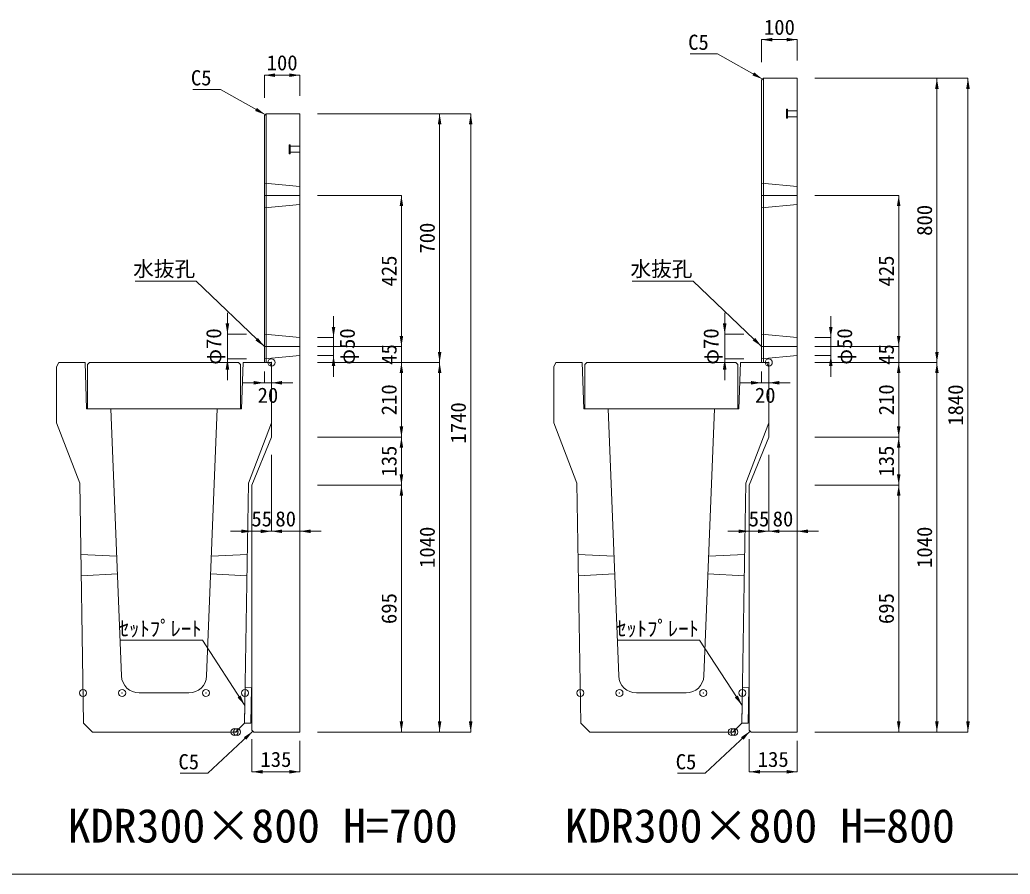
# Model space of a CAD drawing. Units: millimetres at full size, sheet at 1:40. Extents: x 172874 to 199766, y 869448 to 902797.
# Drawn here: x 194098 to 196886, y 892248 to 894653 of the extents above; entities that cross this region are included whole.
import ezdxf
from ezdxf.enums import TextEntityAlignment as Align

# ---------------------------------------------------------------- set-up
doc = ezdxf.new("R2010")
doc.units = ezdxf.units.MM
doc.header["$LTSCALE"] = 40
doc.header["$PDMODE"] = 32
doc.header["$PDSIZE"] = 20
for name, pattern in [('DASHED', [7.5, 6, -1.5]), ('USER2', [4.7625, 3.175, -1.5875]), ('USER3', [1.35, 0.75, -0.6])]:
    doc.linetypes.add(name, pattern=pattern)
for name, color, linetype, lineweight in [('セットプレート', 3, 'Continuous', 13), ('パネックスKDR', 2, 'Continuous', 13), ('図枠', 5, 'Continuous', 13), ('寸法線', 7, 'Continuous', 13), ('引出線', 4, 'Continuous', 13), ('本体', 2, 'Continuous', 13), ('補助線', 8, 'Continuous', 13), ('ｲﾝｻｰﾄ', 3, 'USER3', 5)]:
    doc.layers.add(name, color=color, linetype=linetype, lineweight=lineweight)
doc.layers.add('文字', color=7, linetype='Continuous')
doc.styles.add('ＭＳ ゴシック', font='')
doc.styles.get('ＭＳ ゴシック').set_extended_font_data('MS Gothic')

# ---------------------------------------------------------------- blocks, each defined once
blk = doc.blocks.new('filled_arrow')
at = {"color": 0, "linetype": 'Continuous', "lineweight": -2}
blk.add_solid([(7.5, 1.25), (0, 0), (7.5, -1.25)], dxfattribs=at)

msp = doc.modelspace()

# ---------------------------------------------------------------- linework, layer by layer
at = {"layer": 'セットプレート'}
for points in [[(194730.42, 892673.33), (194748.42, 892673.04), (194750.03, 892773.02), (194732.03, 892773.31)], [(196130.42, 892673.33), (196148.42, 892673.04), (196150.03, 892773.02), (196132.03, 892773.31)]]:
    msp.add_lwpolyline(points, close=True, dxfattribs=at)
at = {"layer": 'パネックスKDR'}
for p, q in [((196186.29, 894483.33), (196191.29, 894488.33)), ((196186.29, 894483.33), (196186.29, 893688.33)), ((196191.29, 894488.33), (196286.29, 894488.33)), ((196286.29, 894488.33), (196286.29, 892648.33)), ((194786.29, 894383.33), (194791.29, 894388.33)), ((194786.29, 894383.33), (194786.29, 893688.33)), ((194791.29, 894388.33), (194886.29, 894388.33)), ((194886.29, 894388.33), (194886.29, 892648.33)), ((194786.29, 893688.33), (194806.29, 893688.33)), ((194806.29, 893688.33), (194806.29, 893478.33)), ((196186.29, 893688.33), (196206.29, 893688.33)), ((196206.29, 893688.33), (196206.29, 893478.33)), ((194806.29, 893478.33), (194751.29, 893343.33)), ((196206.29, 893478.33), (196151.29, 893343.33)), ((194751.29, 893343.33), (194751.29, 892653.33)), ((196151.29, 893343.33), (196151.29, 892653.33)), ((194751.29, 892653.33), (194756.29, 892648.33)), ((196151.29, 892653.33), (196156.29, 892648.33)), ((194756.29, 892648.33), (194886.29, 892648.33)), ((196156.29, 892648.33), (196286.29, 892648.33))]:
    msp.add_line(p, q, dxfattribs=at)
at = {"layer": 'パネックスKDR', "lineweight": 5}
for p, q in [((196191.29, 894488.33), (196191.29, 893688.33)), ((194791.29, 894388.33), (194791.29, 893688.33))]:
    msp.add_line(p, q, dxfattribs=at)
at = {"layer": 'パネックスKDR', "linetype": 'DASHED', "lineweight": 9}
for p, q in [((194786.29, 894193.33), (194886.29, 894183.33)), ((196186.29, 894193.33), (196286.29, 894183.33)), ((194786.29, 894123.33), (194886.29, 894133.33)), ((196186.29, 894123.33), (196286.29, 894133.33)), ((194786.29, 893768.33), (194886.29, 893758.33)), ((196186.29, 893768.33), (196286.29, 893758.33)), ((194786.29, 893698.33), (194886.29, 893708.33)), ((196186.29, 893698.33), (196286.29, 893708.33))]:
    msp.add_line(p, q, dxfattribs=at)
at = {"layer": '図枠'}
msp.add_line((187274.21, 892248.33), (199674.21, 892248.33), dxfattribs=at)
msp.add_line((187274.21, 892248.33), (199674.21, 892248.33), dxfattribs=at)
at = {"layer": '寸法線'}
for p, q in [((196186.29, 894596.88), (196286.29, 894596.88)), ((196186.29, 894533.33), (196186.29, 894596.88)), ((196286.29, 894538.33), (196286.29, 894596.88)), ((194786.29, 894496.88), (194886.29, 894496.88)), ((194786.29, 894433.33), (194786.29, 894496.88)), ((194886.29, 894438.33), (194886.29, 894496.88)), ((196336.29, 894488.33), (196767.13, 894488.33)), ((196336.29, 894488.33), (196679.63, 894488.33)), ((196679.63, 893688.33), (196679.63, 894488.33)), ((196767.13, 892648.33), (196767.13, 894488.33)), ((194936.29, 894388.33), (195367.13, 894388.33)), ((194936.29, 894388.33), (195279.63, 894388.33)), ((195279.63, 893688.33), (195279.63, 894388.33)), ((195367.13, 892648.33), (195367.13, 894388.33)), ((194936.29, 894158.33), (195172.13, 894158.33)), ((195172.13, 893733.33), (195172.13, 894158.33)), ((196336.29, 894158.33), (196572.13, 894158.33)), ((196572.13, 893733.33), (196572.13, 894158.33)), ((194682.22, 893828.33), (194682.22, 893638.33)), ((196082.22, 893828.33), (196082.22, 893638.33)), ((194980.96, 893818.33), (194980.96, 893648.33)), ((196380.96, 893818.33), (196380.96, 893648.33)), ((194736.29, 893768.33), (194682.22, 893768.33)), ((195172.13, 893628.33), (195172.13, 893793.33)), ((196136.29, 893768.33), (196082.22, 893768.33)), ((196572.13, 893628.33), (196572.13, 893793.33)), ((194936.29, 893758.33), (194980.96, 893758.33)), ((196336.29, 893758.33), (196380.96, 893758.33)), ((194936.29, 893733.33), (195172.13, 893733.33)), ((194936.29, 893733.33), (195172.13, 893733.33)), ((196336.29, 893733.33), (196572.13, 893733.33)), ((196336.29, 893733.33), (196572.13, 893733.33)), ((194736.29, 893698.33), (194682.22, 893698.33)), ((194936.29, 893708.33), (194980.96, 893708.33)), ((194936.29, 893688.33), (195279.63, 893688.33)), ((194936.29, 893688.33), (195172.13, 893688.33)), ((194936.29, 893688.33), (195172.13, 893688.33)), ((194936.29, 893688.33), (195279.63, 893688.33)), ((195172.13, 893688.33), (195172.13, 893478.33)), ((195279.63, 893688.33), (195279.63, 892648.33)), ((196136.29, 893698.33), (196082.22, 893698.33)), ((196336.29, 893708.33), (196380.96, 893708.33)), ((196336.29, 893688.33), (196679.63, 893688.33)), ((196336.29, 893688.33), (196572.13, 893688.33)), ((196336.29, 893688.33), (196572.13, 893688.33)), ((196336.29, 893688.33), (196679.63, 893688.33)), ((196572.13, 893688.33), (196572.13, 893478.33)), ((196679.63, 893688.33), (196679.63, 892648.33)), ((194786.29, 893663.33), (194786.29, 893631.25)), ((194806.29, 893663.33), (194806.29, 893631.25)), ((196186.29, 893663.33), (196186.29, 893631.25)), ((196206.29, 893663.33), (196206.29, 893631.25)), ((194726.29, 893631.25), (194866.29, 893631.25)), ((196126.29, 893631.25), (196266.29, 893631.25)), ((194936.29, 893478.33), (195172.13, 893478.33)), ((194936.29, 893478.33), (195172.13, 893478.33)), ((195172.13, 893478.33), (195172.13, 893343.33)), ((196336.29, 893478.33), (196572.13, 893478.33)), ((196336.29, 893478.33), (196572.13, 893478.33)), ((196572.13, 893478.33), (196572.13, 893343.33)), ((194806.29, 893428.33), (194806.29, 893213.33)), ((194806.29, 893428.33), (194806.29, 893213.33)), ((194886.29, 893428.33), (194886.29, 893213.33)), ((196206.29, 893428.33), (196206.29, 893213.33)), ((196206.29, 893428.33), (196206.29, 893213.33)), ((196286.29, 893428.33), (196286.29, 893213.33)), ((194936.29, 893343.33), (195172.13, 893343.33)), ((194936.29, 893343.33), (195172.13, 893343.33)), ((195172.13, 893343.33), (195172.13, 892648.33)), ((196336.29, 893343.33), (196572.13, 893343.33)), ((196336.29, 893343.33), (196572.13, 893343.33)), ((196572.13, 893343.33), (196572.13, 892648.33)), ((194751.29, 893293.33), (194751.29, 893213.33)), ((196151.29, 893293.33), (196151.29, 893213.33)), ((194866.29, 893213.33), (194691.29, 893213.33)), ((194746.29, 893213.33), (194946.29, 893213.33)), ((196266.29, 893213.33), (196091.29, 893213.33)), ((196146.29, 893213.33), (196346.29, 893213.33)), ((194751.29, 892628.33), (194751.29, 892536.53)), ((194936.29, 892648.33), (195367.13, 892648.33)), ((194936.29, 892648.33), (195279.63, 892648.33)), ((194936.29, 892648.33), (195172.13, 892648.33)), ((196151.29, 892628.33), (196151.29, 892536.53)), ((196336.29, 892648.33), (196767.13, 892648.33)), ((196336.29, 892648.33), (196679.63, 892648.33)), ((196336.29, 892648.33), (196572.13, 892648.33)), ((194886.29, 892623.33), (194886.29, 892536.53)), ((196286.29, 892623.33), (196286.29, 892536.53)), ((194751.29, 892536.53), (194886.29, 892536.53)), ((196151.29, 892536.53), (196286.29, 892536.53))]:
    msp.add_line(p, q, dxfattribs=at)
at = {"layer": '引出線'}
for points in [[(196188.79, 894485.83), (196062.42, 894556.91), (195984.65, 894556.91)], [(194788.79, 894385.83), (194662.42, 894456.91), (194584.65, 894456.91)], [(194786.29, 893733.33), (194593.83, 893916.78), (194422.09, 893916.78)], [(196186.29, 893733.33), (195993.83, 893916.78), (195822.09, 893916.78)], [(194731.23, 892723.32), (194611.67, 892906.77), (194380.31, 892906.77)], [(196131.23, 892723.32), (196011.67, 892906.77), (195780.31, 892906.77)], [(194753.79, 892650.83), (194627.42, 892532.18), (194549.65, 892532.18)], [(196153.79, 892650.83), (196027.42, 892532.18), (195949.65, 892532.18)]]:
    msp.add_lwpolyline(points, dxfattribs=at)
at = {"layer": '本体'}
for p, q in [((194207.29, 893688.33), (194201.29, 893676.33)), ((194207.29, 893688.33), (194281.29, 893688.33)), ((194281.29, 893688.33), (194285.29, 893558.33)), ((194726.29, 893688.33), (194722.29, 893558.33)), ((194726.29, 893688.33), (194800.29, 893688.33)), ((194800.29, 893688.33), (194806.29, 893676.33)), ((195607.29, 893688.33), (195601.29, 893676.33)), ((195607.29, 893688.33), (195681.29, 893688.33)), ((195681.29, 893688.33), (195685.29, 893558.33)), ((196126.29, 893688.33), (196122.29, 893558.33)), ((196126.29, 893688.33), (196200.29, 893688.33)), ((196200.29, 893688.33), (196206.29, 893676.33)), ((194201.29, 893676.33), (194201.29, 893518.33)), ((194806.29, 893676.33), (194806.29, 893518.33)), ((195601.29, 893676.33), (195601.29, 893518.33)), ((196206.29, 893676.33), (196206.29, 893518.33)), ((194285.29, 893558.33), (194353.79, 893558.33)), ((194353.79, 893558.33), (194383.87, 892806.33)), ((194653.79, 893558.33), (194623.71, 892806.33)), ((194653.79, 893558.33), (194722.29, 893558.33)), ((195685.29, 893558.33), (195753.79, 893558.33)), ((195753.79, 893558.33), (195783.87, 892806.33)), ((196053.79, 893558.33), (196023.71, 892806.33)), ((196053.79, 893558.33), (196122.29, 893558.33)), ((194201.29, 893518.33), (194266.29, 893348.33)), ((194806.29, 893518.33), (194741.29, 893348.33)), ((195601.29, 893518.33), (195666.29, 893348.33)), ((196206.29, 893518.33), (196141.29, 893348.33)), ((194266.29, 893348.33), (194277.16, 892673.33)), ((194741.29, 893348.33), (194730.42, 892673.33)), ((195666.29, 893348.33), (195677.16, 892673.33)), ((196141.29, 893348.33), (196130.42, 892673.33)), ((194433.83, 892758.33), (194573.75, 892758.33)), ((195833.83, 892758.33), (195973.75, 892758.33)), ((194277.16, 892673.33), (194302.56, 892648.33)), ((194705.02, 892648.33), (194730.42, 892673.33)), ((195677.16, 892673.33), (195702.56, 892648.33)), ((196105.02, 892648.33), (196130.42, 892673.33)), ((194302.56, 892648.33), (194705.02, 892648.33)), ((195702.56, 892648.33), (196105.02, 892648.33))]:
    msp.add_line(p, q, dxfattribs=at)
at = {"layer": '本体', "linetype": 'USER2'}
for p, q in [((194269.51, 893148.33), (194370.39, 893143.33)), ((194637.19, 893143.33), (194738.07, 893148.33)), ((195669.51, 893148.33), (195770.39, 893143.33)), ((196037.19, 893143.33), (196138.07, 893148.33)), ((194270.48, 893088.33), (194372.39, 893093.33)), ((194635.19, 893093.33), (194737.1, 893088.33)), ((195670.48, 893088.33), (195772.39, 893093.33)), ((196035.19, 893093.33), (196137.1, 893088.33))]:
    msp.add_line(p, q, dxfattribs=at)
at = {"layer": '本体', "lineweight": 20}
for points in [[(194288.79, 893682.33), (194293.79, 893688.33), (194713.79, 893688.33), (194718.79, 893682.33), (194718.79, 893558.33), (194288.79, 893558.33)], [(195688.79, 893682.33), (195693.79, 893688.33), (196113.79, 893688.33), (196118.79, 893682.33), (196118.79, 893558.33), (195688.79, 893558.33)]]:
    msp.add_lwpolyline(points, close=True, dxfattribs=at)
at = {"layer": '本体'}
for centre, start, end in [((194433.83, 892808.33), 182.29061, 270), ((194573.75, 892808.33), 270, 357.70939), ((195833.83, 892808.33), 182.29061, 270), ((195973.75, 892808.33), 270, 357.70939)]:
    msp.add_arc(centre, 50, start, end, dxfattribs=at)
at = {"layer": '補助線'}
for p, q in [((194786.29, 894158.33), (194886.29, 894158.33)), ((196186.29, 894158.33), (196286.29, 894158.33)), ((194786.29, 893733.33), (194886.29, 893733.33)), ((196186.29, 893733.33), (196286.29, 893733.33))]:
    msp.add_line(p, q, dxfattribs=at)
for p in [(194806.29, 893688.33), (196206.29, 893688.33), (194275.79, 892758.33), (194385.79, 892758.33), (194621.79, 892758.33), (194731.79, 892758.33), (195675.79, 892758.33), (195785.79, 892758.33), (196021.79, 892758.33), (196131.79, 892758.33), (194702.29, 892648.33), (194709.29, 892648.33), (194709.29, 892648.33), (196102.29, 892648.33), (196109.29, 892648.33), (196109.29, 892648.33)]:
    msp.add_point(p, dxfattribs=at)
at = {"layer": 'ｲﾝｻｰﾄ'}
for p, q in [((196256.29, 894400.83), (196256.29, 894375.83)), ((196259.29, 894400.83), (196256.29, 894400.83)), ((196259.29, 894375.83), (196259.29, 894400.83)), ((196286.29, 894396.83), (196259.29, 894396.83)), ((196256.29, 894375.83), (196259.29, 894375.83)), ((196259.29, 894379.83), (196286.29, 894379.83)), ((194856.29, 894300.83), (194856.29, 894275.83)), ((194859.29, 894300.83), (194856.29, 894300.83)), ((194859.29, 894275.83), (194859.29, 894300.83)), ((194856.29, 894275.83), (194859.29, 894275.83)), ((194886.29, 894296.83), (194859.29, 894296.83)), ((194859.29, 894279.83), (194886.29, 894279.83))]:
    msp.add_line(p, q, dxfattribs=at)

# ---------------------------------------------------------------- block references
at = {"layer": '寸法線', "xscale": 4, "yscale": 4}
for p in [(196186.29, 894596.88), (194786.29, 894496.88), (194806.29, 893631.25), (196206.29, 893631.25), (194806.29, 893213.33), (194886.29, 893213.33), (196206.29, 893213.33), (196286.29, 893213.33), (194751.29, 892536.53), (196151.29, 892536.53)]:
    msp.add_blockref('filled_arrow', p, dxfattribs=at)
for p, rotation in [((196286.29, 894596.88), 180), ((194886.29, 894496.88), 180), ((196679.63, 894488.33), 270), ((196767.13, 894488.33), 270), ((195279.63, 894388.33), 270), ((195367.13, 894388.33), 270), ((195172.13, 894158.33), 270), ((196572.13, 894158.33), 270), ((194682.22, 893768.33), 90), ((196082.22, 893768.33), 90), ((194980.96, 893758.33), 90), ((196380.96, 893758.33), 90), ((195172.13, 893733.33), 90), ((195172.13, 893733.33), 90), ((196572.13, 893733.33), 90), ((196572.13, 893733.33), 90), ((195279.63, 893688.33), 90), ((196679.63, 893688.33), 90), ((194682.22, 893698.33), 270), ((194980.96, 893708.33), 270), ((195172.13, 893688.33), 270), ((195172.13, 893688.33), 270), ((195279.63, 893688.33), 270), ((196082.22, 893698.33), 270), ((196380.96, 893708.33), 270), ((196572.13, 893688.33), 270), ((196572.13, 893688.33), 270), ((196679.63, 893688.33), 270), ((194786.29, 893631.25), 180), ((196186.29, 893631.25), 180), ((195172.13, 893478.33), 90), ((196572.13, 893478.33), 90), ((195172.13, 893478.33), 270), ((196572.13, 893478.33), 270), ((195172.13, 893343.33), 90), ((196572.13, 893343.33), 90), ((195172.13, 893343.33), 270), ((196572.13, 893343.33), 270), ((194751.29, 893213.33), 180), ((194806.29, 893213.33), 180), ((196151.29, 893213.33), 180), ((196206.29, 893213.33), 180), ((195172.13, 892648.33), 90), ((195279.63, 892648.33), 90), ((195367.13, 892648.33), 90), ((196572.13, 892648.33), 90), ((196679.63, 892648.33), 90), ((196767.13, 892648.33), 90), ((194886.29, 892536.53), 180), ((196286.29, 892536.53), 180)]:
    msp.add_blockref('filled_arrow', p, dxfattribs=dict(at, rotation=rotation))
at = {"layer": '引出線', "xscale": 4, "yscale": 4}
for p, rotation in [((196188.79, 894485.83), 150.6), ((194788.79, 894385.83), 150.6), ((194786.29, 893733.33), 136.4), ((196186.29, 893733.33), 136.4), ((194731.23, 892723.32), 123.1), ((196131.23, 892723.32), 123.1), ((194753.79, 892650.83), 223.2), ((196153.79, 892650.83), 223.2)]:
    msp.add_blockref('filled_arrow', p, dxfattribs=dict(at, rotation=rotation))

# ---------------------------------------------------------------- texts
at = {"layer": '寸法線', "style": 'ＭＳ ゴシック'}
for s, p in [('100', (196236.29, 894631.88)), ('100', (194836.29, 894531.88)), ('20', (194796.29, 893596.25)), ('20', (196196.29, 893596.25)), ('55', (194778.79, 893248.33)), ('80', (194846.29, 893248.33)), ('55', (196178.79, 893248.33)), ('80', (196246.29, 893248.33)), ('135', (194818.79, 892571.53)), ('135', (196218.79, 892571.53))]:
    msp.add_text(s, height=42.72, dxfattribs=at).set_placement(p, align=Align.MIDDLE_CENTER)
for s, p in [('800', (196644.63, 894088.33)), ('700', (195244.63, 894038.33)), ('425', (195137.13, 893945.83)), ('425', (196537.13, 893945.83)), ('φ70', (194643.56, 893733.33)), ('φ50', (195019.62, 893733.33)), ('φ70', (196043.56, 893733.33)), ('φ50', (196419.62, 893733.33)), ('45', (195137.13, 893710.83)), ('45', (196537.13, 893710.83)), ('210', (195137.13, 893583.33)), ('210', (196537.13, 893583.33)), ('1840', (196732.13, 893568.33)), ('1740', (195332.13, 893518.33)), ('135', (195137.13, 893410.83)), ('135', (196537.13, 893410.83)), ('1040', (195244.63, 893168.33)), ('1040', (196644.63, 893168.33)), ('695', (195137.13, 892995.83)), ('695', (196537.13, 892995.83))]:
    msp.add_text(s, height=42.72, rotation=90, dxfattribs=at).set_placement(p, align=Align.MIDDLE_CENTER)
at = {"layer": '引出線', "style": 'ＭＳ ゴシック'}
for s, p in [('C5', (196037.42, 894610.91)), ('C5', (194637.42, 894510.91)), ('水抜孔', (194591.58, 893973.06)), ('水抜孔', (195991.58, 893973.06)), ('ｾｯﾄﾌﾟﾚｰﾄ', (194609.42, 892960.77)), ('ｾｯﾄﾌﾟﾚｰﾄ', (196009.42, 892960.77)), ('C5', (194602.42, 892586.18)), ('C5', (196002.42, 892586.18))]:
    msp.add_text(s, height=42.72, dxfattribs=at).set_placement(p, align=Align.TOP_RIGHT)
at = {"layer": '文字', "style": 'ＭＳ ゴシック'}
for s, p in [('KDR300×800 H=700', (194232.5, 892308.87)), ('KDR300×800 H=800', (195632.5, 892308.87))]:
    msp.add_text(s, height=94.94, dxfattribs=at).set_placement(p, align=Align.BOTTOM_LEFT)

doc.saveas('drawing.dxf')
